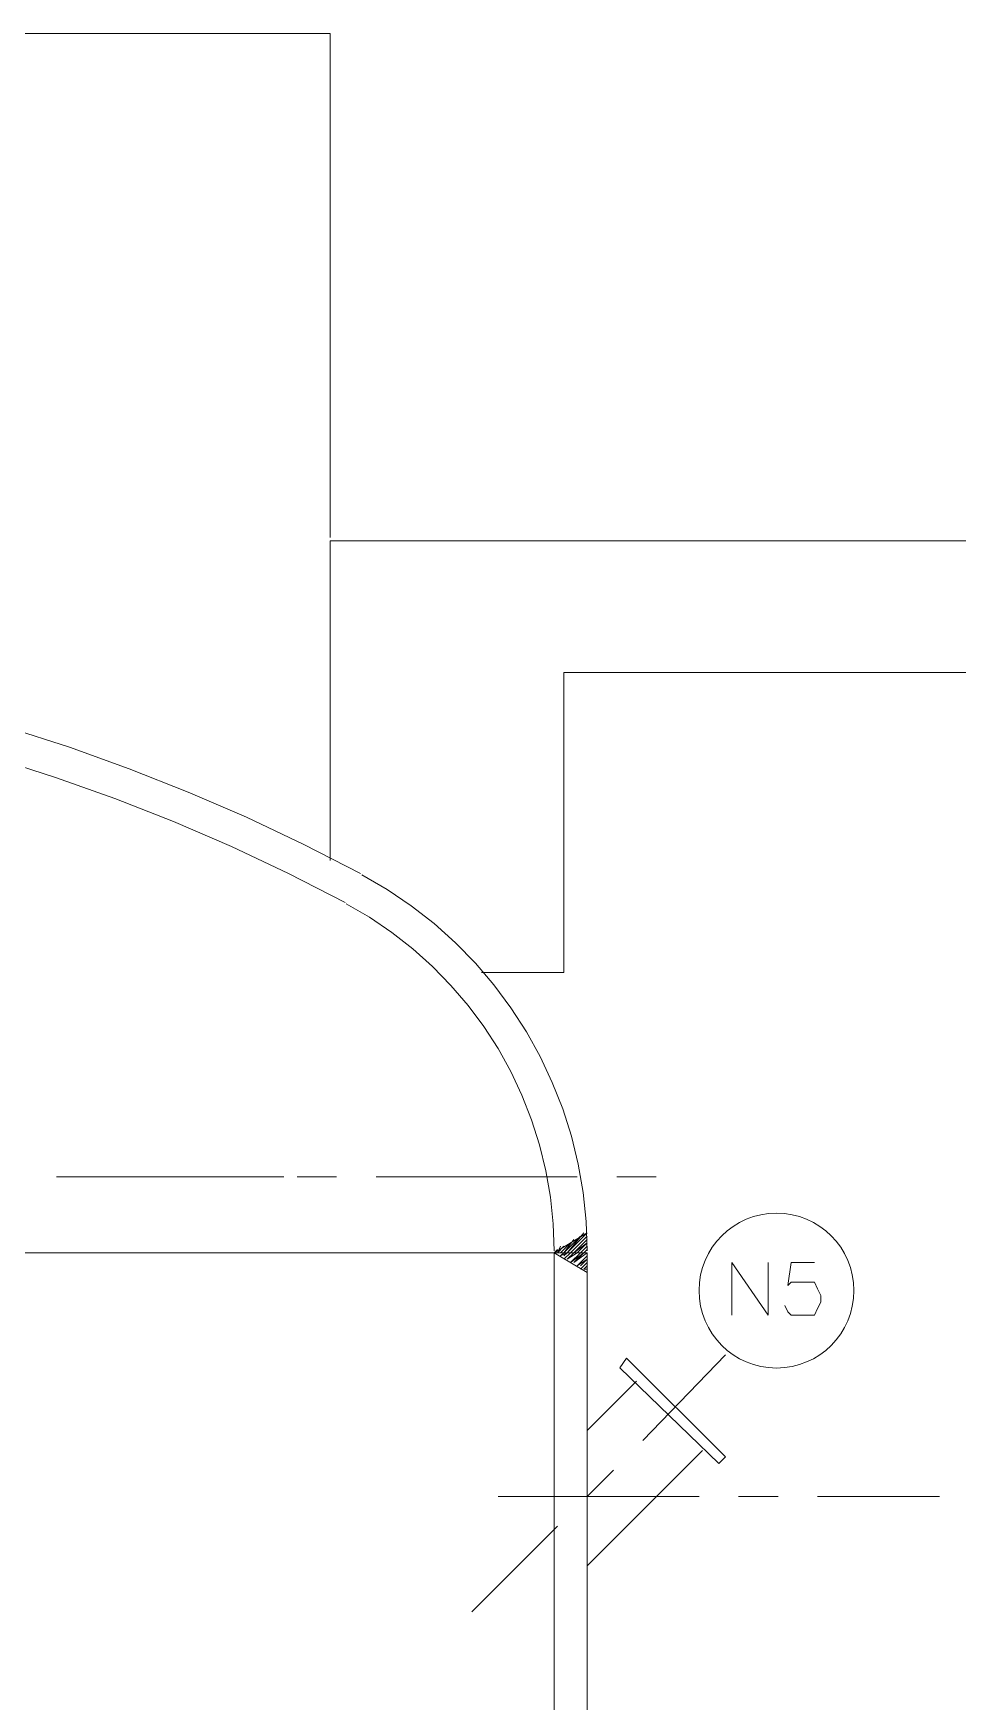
# Model space of a CAD drawing. Header units: millimetres. Extents: x 29 to 95071, y 20 to 67221.
# Drawn here: x 14299 to 15689, y 41158 to 43667 of the extents above; entities that cross this region are included whole.
import ezdxf

# ---------------------------------------------------------------- set-up
doc = ezdxf.new("R2010")
doc.units = ezdxf.units.MM

msp = doc.modelspace()

# ---------------------------------------------------------------- linework, layer by layer
at = {"color": 7, "lineweight": 0}
for points in [[(11726.5, 42908.7), (11726.5, 43667.1), (14745.1, 43667.1), (14745.1, 42908.7)], [(14745.1, 42903.8), (18799.5, 42903.8)], [(14745.1, 42903.8), (14745.1, 42423)], [(14791.1, 42403.4), (14705.8, 42447.1), (14619.2, 42488), (14531.5, 42526), (14442.7, 42561.1), (14352.9, 42593.3), (14262.2, 42622.5), (14170.6, 42648.7), (14078.3, 42672), (13985.3, 42692.3), (13891.6, 42709.5), (13797.4, 42723.8), (13702.7, 42735), (13607.5, 42743.1), (13512.1, 42748.1), (13416.4, 42750.1), (13320.4, 42748.9)], [(14767.6, 42359.8), (14682.7, 42403.2), (14596.7, 42443.8), (14509.5, 42481.5), (14421.2, 42516.2), (14332, 42548), (14241.8, 42576.9), (14150.8, 42602.7), (14059, 42625.6), (13966.5, 42645.5), (13873.4, 42662.3), (13779.7, 42676.1), (13685.6, 42686.9), (13591, 42694.5), (13496.2, 42699.1), (13401, 42700.5), (13305.7, 42698.9)], [(14973.1, 42254.5), (15097, 42254.5), (15097, 42705.5)], [(15097, 42705.5), (15904.9, 42705.5)], [(15131.7, 41835.7), (15130.2, 41879.8), (15125.7, 41923.4), (15118.3, 41966.2), (15108.1, 42008.2), (15095.1, 42049.3), (15079.4, 42089.3), (15061.2, 42128.1), (15040.4, 42165.5), (15017.2, 42201.5), (14991.7, 42235.8), (14963.8, 42268.5), (14933.7, 42299.3), (14901.5, 42328.1), (14867.2, 42354.9), (14830.9, 42379.4), (14792.7, 42401.5)], [(15082.1, 41835.9), (15080.7, 41876.6), (15076.5, 41916.8), (15069.7, 41956.4), (15060.3, 41995.1), (15048.3, 42033), (15033.8, 42069.9), (15017, 42105.7), (14997.8, 42140.2), (14976.4, 42173.4), (14952.8, 42205.1), (14927, 42235.2), (14899.3, 42263.6), (14869.5, 42290.2), (14837.9, 42314.9), (14804.4, 42337.5), (14769.1, 42357.9)], [(14636, 41947.2), (14333.7, 41947.2)], [(14675.7, 41947.2), (14636, 41947.2)], [(14755, 41947.2), (14695.5, 41947.2)], [(15116.8, 41947.2), (14814.5, 41947.2)], [(15235.8, 41947.2), (15176.3, 41947.2)], [(15131.7, 41803.4), (15082.1, 41833.1), (15131.7, 41862.9)], [(15126.7, 41862.9), (15101.9, 41833.1), (15092, 41828.2)], [(15121.8, 41857.9), (15097, 41833.1), (15092, 41828.2)], [(15131.7, 41862.9), (15101.9, 41833.1), (15097, 41828.2)], [(15131.7, 41857.9), (15106.9, 41833.1), (15097, 41823.2)], [(15131.7, 41857.9), (15106.9, 41833.1), (15097, 41823.2)], [(11681.9, 34532.2), (11681.9, 32410.8), (15131.7, 32410.8), (15131.7, 41833.1), (11681.9, 41833.1), (11681.9, 34750.3)], [(15087.1, 41838.1), (15082.1, 41833.1)], [(15082.1, 41833.1), (15082.1, 35042.7)], [(15106.9, 41848), (15092, 41833.1), (15087.1, 41833.1)], [(15097, 41843.1), (15087.1, 41833.1)], [(15092, 41843.1), (15087.1, 41833.1)], [(15111.9, 41853), (15097, 41833.1), (15092, 41828.2)], [(15131.7, 41853), (15111.9, 41833.1), (15101.9, 41823.2)], [(15131.7, 41848), (15116.8, 41833.1), (15101.9, 41823.2)], [(15131.7, 41848), (15111.9, 41833.1), (15101.9, 41823.2)], [(15131.7, 41843.1), (15121.8, 41833.1), (15106.9, 41818.3)], [(15131.7, 41843.1), (15121.8, 41833.1), (15106.9, 41818.3)], [(15131.7, 41838.1), (15126.7, 41833.1), (15106.9, 41818.3)], [(15131.7, 41838.1), (15126.7, 41833.1), (15111.9, 41818.3)], [(15131.7, 41833.1), (15111.9, 41818.3)], [(15131.7, 41828.2), (15116.8, 41813.3)], [(15131.7, 41828.2), (15116.8, 41813.3)], [(15131.7, 41823.2), (15116.8, 41813.3)], [(15131.7, 41823.2), (15121.8, 41813.3)], [(15131.7, 41818.3), (15121.8, 41808.4)], [(15131.7, 41818.3), (15121.8, 41808.4)], [(15131.7, 41813.3), (15126.7, 41808.4)], [(15131.7, 41808.4), (15126.7, 41808.4)], [(15131.7, 41808.4), (15126.7, 41808.4)], [(15349.8, 41739), (15349.8, 41818.3), (15404.3, 41739), (15404.3, 41818.3)], [(15473.7, 41818.3), (15439, 41818.3), (15434, 41783.6), (15439, 41788.5), (15448.9, 41788.5), (15458.8, 41788.5), (15473.7, 41788.5), (15478.6, 41778.6), (15483.6, 41768.7), (15483.6, 41758.8), (15478.6, 41748.9), (15473.7, 41739), (15458.8, 41739), (15448.9, 41739), (15439, 41739), (15434, 41743.9), (15429.1, 41753.8)], [(15215.9, 41550.6), (15339.9, 41679.5)], [(15206, 41639.8), (15131.7, 41565.5)], [(15305.2, 41535.8), (15131.7, 41362.3)], [(15131.7, 41466.4), (15171.3, 41506)], [(15300.2, 41466.4), (14997.9, 41466.4)], [(15419.2, 41466.4), (15359.7, 41466.4)], [(15662, 41466.4), (15478.6, 41466.4)], [(14958.2, 41292.9), (15087.1, 41421.8)]]:
    msp.add_lwpolyline(points, dxfattribs=at)
msp.add_lwpolyline([(15339.9, 41525.8), (15191.2, 41674.5), (15181.2, 41659.7), (15329.9, 41515.9)], close=True, dxfattribs=at)
msp.add_circle((15416.7, 41776.1), 116.5, dxfattribs=at)

doc.saveas('drawing.dxf')
